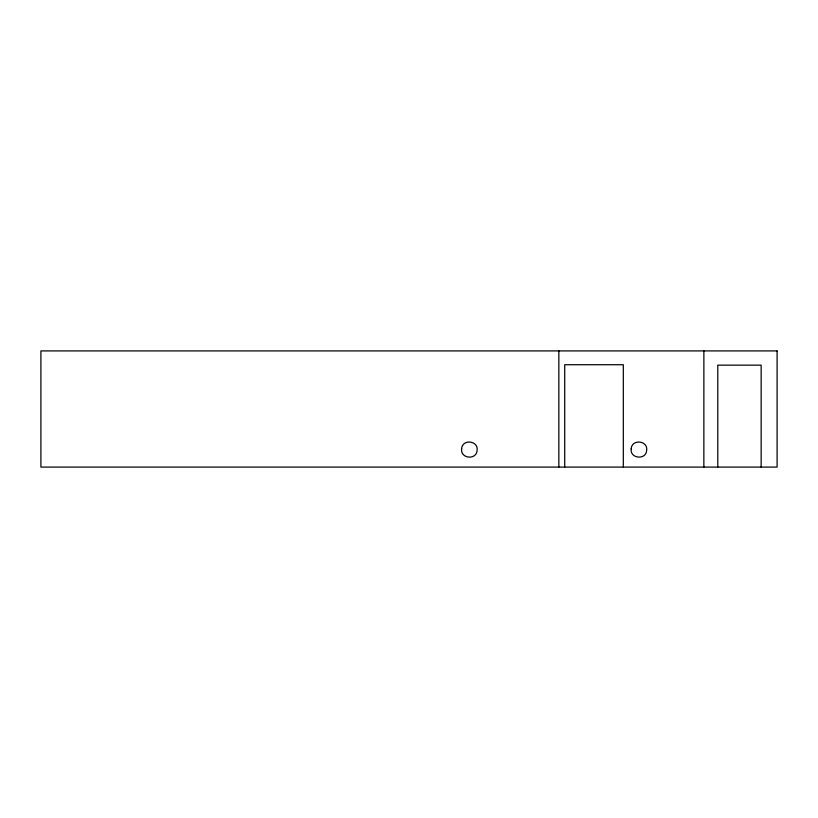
<?xml version="1.0" encoding="UTF-8"?>
<svg xmlns="http://www.w3.org/2000/svg" width="818" height="818" viewBox="0 0 818 818"><rect width="100%" height="100%" fill="white"/><g stroke="black" fill="none" stroke-linecap="round" stroke-linejoin="round"><path stroke-width="1.23" d="M761.149 467.088L761.149 365.155L717.785 365.155L717.785 467.088M703.879 350.912L703.858 467.088M623.316 467.037L623.316 364.726L564.717 364.726L564.717 467.037M558.847 350.912L558.847 467.088M461.628 448.826C460.186 458.745 476.577 460.36 477.099 450.35C478.54 440.421 462.15 438.806 461.628 448.826M631.199 448.826C629.758 458.745 646.148 460.36 646.66 450.35C648.112 440.421 631.721 438.806 631.199 448.826M777.1 350.912L40.9 350.912L40.9 467.088L777.1 467.088L777.1 350.912"/></g></svg>
